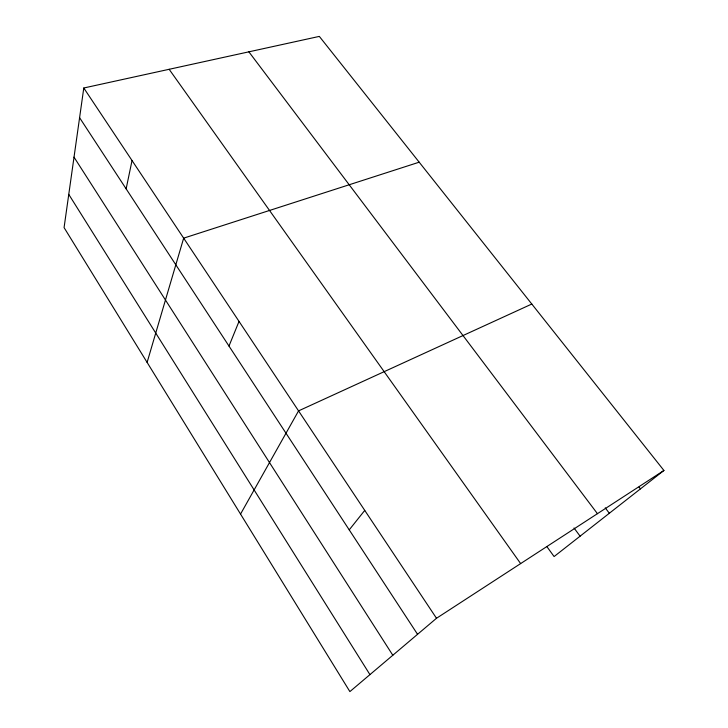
<?xml version="1.0" encoding="UTF-8"?>
<svg xmlns="http://www.w3.org/2000/svg" width="728" height="728" viewBox="0 0 728 728"><rect width="100%" height="100%" fill="white"/><g stroke="black" fill="none" stroke-linecap="round" stroke-linejoin="round"><path stroke-width="1.09" d="M83.784 87.997L64.073 227.6L349.886 691.6L436.5 618.272L663.927 470.47L319.328 36.4L83.784 87.997L436.5 618.272M126.135 188.843L132.032 160.542M147.111 362.398L183.656 238.156L419.192 162.189M228.983 346.064L239.03 321.394M240.54 514.086L298.553 410.883L531.804 304.04M349.222 529.866L364.746 510.401M663.927 470.47L554.099 556.556L546.819 546.528M639.048 487.096L640.44 488.879M605.241 507.853L609.336 513.258M248.876 51.834L597.442 513.677M574.028 527.991L580.098 536.181M169.151 69.297L520.638 563.59M79.589 117.699L417.554 634.315M74.019 157.148L392.82 655.255M68.76 194.376L369.942 674.629"/></g></svg>
